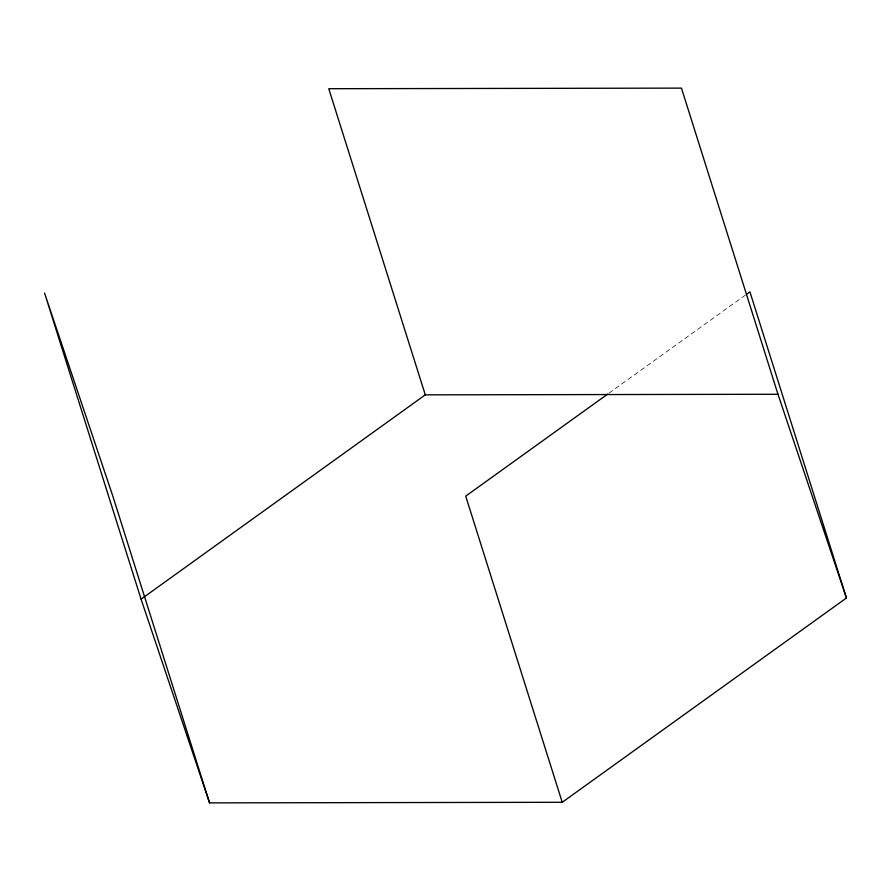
<?xml version="1.0" encoding="UTF-8"?>
<svg xmlns="http://www.w3.org/2000/svg" width="891" height="891" viewBox="0 0 891 891"><rect width="100%" height="100%" fill="white"/><g stroke="black" fill="none" stroke-linecap="round" stroke-linejoin="round"><path stroke-width="0.67" stroke-dasharray="4.46 3.34" d="M608.943 393.176L745.411 295.077"/><path stroke-width="1.34" d="M141.079 599.164L425.285 394.858L777.977 394.267L846.45 597.984L562.232 802.29L209.552 802.88L141.079 599.164L44.55 293.016L113.023 496.733L209.552 802.88M607.818 393.989L465.715 496.142L562.232 802.29M746.535 294.264L749.921 291.836L846.45 597.984M777.977 394.267L681.448 88.12L328.768 88.71L425.285 394.858"/></g></svg>
